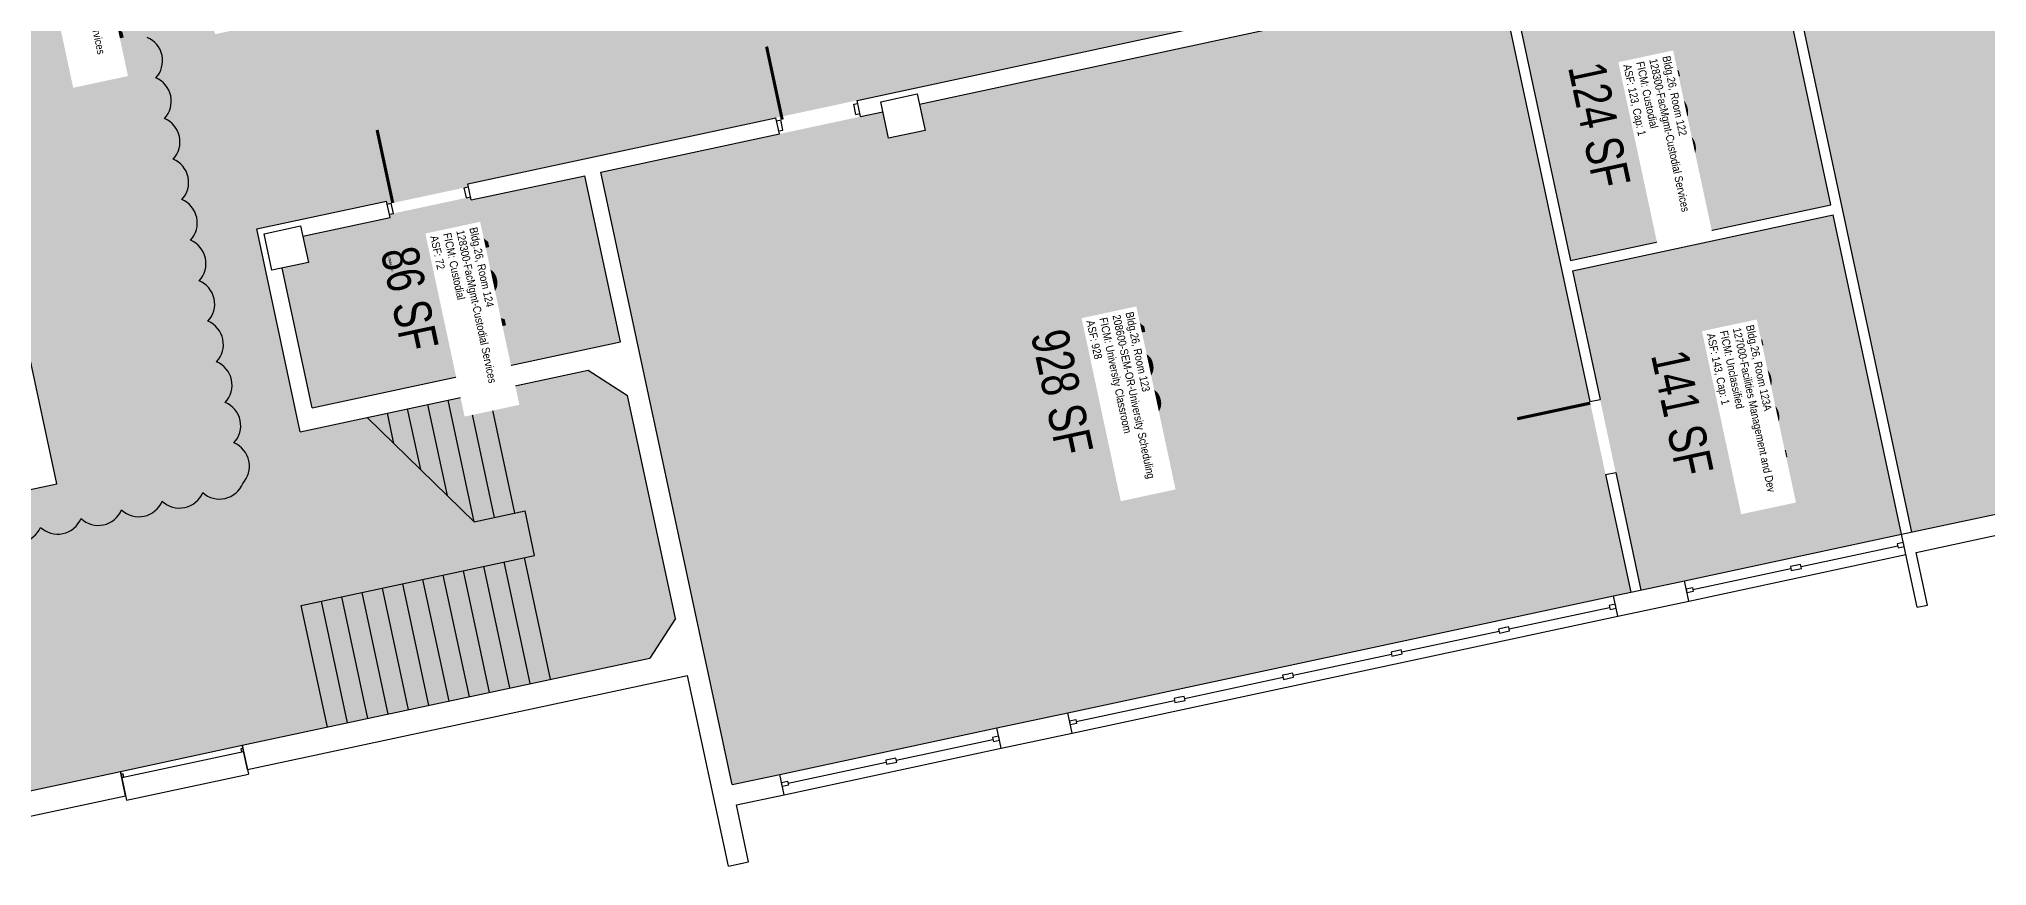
# Model space of a CAD drawing. Header units: inches. Extents: x 69208594 to 69211314, y 27667926 to 27670265.
# Drawn here: x 69209466 to 69210405, y 27667965 to 27668363 of the extents above; entities that cross this region are included whole.
import ezdxf
from ezdxf.enums import TextEntityAlignment as Align

# ---------------------------------------------------------------- set-up
doc = ezdxf.new("R2010")
doc.units = ezdxf.units.IN
doc.header["$LTSCALE"] = 10
doc.header["$MEASUREMENT"] = 0
for name, color, linetype in [('A-DOOR', 2, 'CONTINUOUS'), ('A-FLOR', 3, 'CONTINUOUS'), ('A-GLAZ', 1, 'CONTINUOUS'), ('A-IDEN-RNUM', 7, 'CONTINUOUS'), ('A-IDEN-SNUM', 4, 'CONTINUOUS'), ('A-IDEN-VNUM', 4, 'CONTINUOUS'), ('A-WALL', 5, 'CONTINUOUS'), ('AREA-TEXT', 3, 'CONTINUOUS'), ('Rooms-Category-Color', 7, 'CONTINUOUS'), ('Rooms-Division-Color', 7, 'CONTINUOUS'), ('Rooms-Information', 7, 'CONTINUOUS')]:
    doc.layers.add(name, color=color, linetype=linetype)
doc.layers.add('A-REV', color=1, linetype='CONTINUOUS', true_color=0xff0000)
doc.styles.add('CP_AREA', font='arial.ttf', dxfattribs={"height": 15})
doc.styles.add('CP_ROOMSNUMBER', font='arial.ttf', dxfattribs={"height": 1})
doc.styles.add('CP_ROOMVNUMBER', font='arial.ttf', dxfattribs={"width": 0.85, "height": 0.075})

msp = doc.modelspace()

# ---------------------------------------------------------------- hatches: boundary and pattern name
at = {"layer": 'Rooms-Category-Color', "true_color": 0xadadad}
for points in [[(69210333.76, 27668435.17), (69210340.46, 27668403.88), (69210310.64, 27668397.49), (69210303.94, 27668428.78), (69210255.54, 27668418.42), (69210255.85, 27668416.95), (69210253.89, 27668416.53), (69210218.69, 27668408.99), (69210216.74, 27668408.57), (69210216.42, 27668410.04), (69210130.37, 27668391.61), (69210130.69, 27668390.15), (69210128.73, 27668389.73), (69210070.06, 27668377.16), (69210068.11, 27668376.75), (69210067.79, 27668378.21), (69209860.49, 27668333.82), (69209821.38, 27668325.44), (69209672.75, 27668293.61), (69209673.06, 27668292.15), (69209671.11, 27668291.73), (69209635.91, 27668284.19), (69209633.95, 27668283.77), (69209633.64, 27668285.24), (69209571.06, 27668271.83), (69209589.9, 27668183.83), (69209592, 27668174.05), (69209730.85, 27668203.79), (69209749.84, 27668191.49), (69209772.88, 27668083.93), (69209760.58, 27668064.94), (69209564.04, 27668022.85), (69209505.37, 27668010.28), (69209416.39, 27667991.23), (69209413.94, 27667990.7), (69209413.52, 27667992.66), (69209407.08, 27668022.73), (69209406.67, 27668024.68), (69209391.59, 27668095.08), (69209391.17, 27668097.04), (69209384.63, 27668127.6), (69209384.21, 27668129.55), (69209386.65, 27668130.08), (69209474.66, 27668148.92), (69209472.56, 27668158.7), (69209458.64, 27668223.73), (69209450.26, 27668262.84), (69209438.53, 27668317.6), (69209436.13, 27668328.84), (69209434.66, 27668328.53), (69209434.24, 27668330.49), (69209426.7, 27668365.69), (69209426.28, 27668367.64), (69209427.75, 27668367.96), (69209424.19, 27668384.58), (69209417.7, 27668414.89), (69209415.81, 27668423.69), (69209407.65, 27668461.83), (69209407.44, 27668462.81), (69209397.6, 27668508.76), (69209396.13, 27668508.45), (69209395.71, 27668510.41), (69209388.17, 27668545.61), (69209387.75, 27668547.56), (69209389.22, 27668547.88), (69209374.14, 27668618.28), (69209372.68, 27668617.97), (69209372.26, 27668619.92), (69209364.72, 27668655.12), (69209364.3, 27668657.08), (69209365.77, 27668657.39), (69209362.21, 27668674.02), (69209345.45, 27668752.24), (69209300.64, 27668961.5), (69209292.27, 27669000.61), (69209284.94, 27669034.84), (69209283.47, 27669034.52), (69209283.05, 27669036.48), (69209275.51, 27669071.68), (69209275.09, 27669073.64), (69209276.56, 27669073.95), (69209260.23, 27669150.22), (69209259.6, 27669153.15), (69209258.13, 27669152.84), (69209257.71, 27669154.8), (69209250.8, 27669187.06), (69209250.38, 27669189.02), (69209250.17, 27669190), (69209249.76, 27669191.95), (69209251.22, 27669192.27), (69209235.1, 27669267.56), (69209226.72, 27669306.67), (69209223.37, 27669322.32), (69209213.32, 27669369.25), (69209209.97, 27669384.9), (69209201.59, 27669424.01), (69209180.86, 27669520.82), (69209172.49, 27669559.93), (69209160.76, 27669614.69), (69209159.29, 27669614.38), (69209158.87, 27669616.33), (69209153.22, 27669642.73), (69209152.8, 27669644.69), (69209151.34, 27669651.53), (69209150.92, 27669653.49), (69209152.38, 27669653.8), (69209149.03, 27669669.45), (69209141.21, 27669667.77), (69209125.56, 27669664.42), (69209120.75, 27669686.91), (69209136.39, 27669690.26), (69209144.22, 27669691.94), (69209142.33, 27669700.74), (69209140.87, 27669700.42), (69209140.45, 27669702.38), (69209132.91, 27669737.58), (69209132.49, 27669739.54), (69209133.96, 27669739.85), (69209124.32, 27669784.83), (69209122.65, 27669792.65), (69209111.76, 27669843.5), (69209110.08, 27669851.32), (69209099.4, 27669901.19), (69209096.96, 27669900.67), (69209096.54, 27669902.63), (69209089, 27669937.83), (69209088.58, 27669939.78), (69209091.03, 27669940.31), (69209075.32, 27670013.64), (69209077.28, 27670014.06), (69209096.83, 27670018.25), (69209098.79, 27670018.67), (69209169.19, 27670033.75), (69209171.15, 27670034.17), (69209190.71, 27670038.35), (69209192.66, 27670038.77), (69209207.74, 27669968.37), (69209227.42, 27669876.45), (69209229.1, 27669868.63), (69209230.35, 27669862.76), (69209238.73, 27669823.65), (69209239.99, 27669817.78), (69209241.66, 27669809.96), (69209422.07, 27669848.6), (69209440.47, 27669836.68), (69209445.19, 27669814.68), (69209451.05, 27669787.3), (69209455.76, 27669765.3), (69209443.85, 27669746.9), (69209263.44, 27669708.27), (69209279.56, 27669632.97), (69209287.94, 27669593.86), (69209292.97, 27669570.39), (69209301.34, 27669531.28), (69209311.39, 27669484.34), (69209312.86, 27669484.66), (69209313.28, 27669482.7), (69209320.82, 27669447.5), (69209321.24, 27669445.54), (69209319.77, 27669445.23), (69209363.33, 27669241.84), (69209380.08, 27669163.61), (69209442.06, 27668874.18), (69209445.41, 27668858.53), (69209446.88, 27668858.85), (69209447.3, 27668856.89), (69209454.84, 27668821.69), (69209455.26, 27668819.73), (69209453.79, 27668819.42), (69209458.81, 27668795.95), (69209474.94, 27668720.66), (69209483.32, 27668681.55), (69209524.15, 27668490.87), (69209549.28, 27668373.53), (69209550.95, 27668365.71), (69209558.78, 27668367.38), (69209560.73, 27668367.8), (69209560.42, 27668369.27), (69209662.11, 27668391.05), (69209697.31, 27668398.58), (69209699.27, 27668399), (69209699.58, 27668397.54), (69209707.41, 27668399.21), (69209715.23, 27668400.89), (69209738.7, 27668405.91), (69209809.1, 27668420.99), (69209808.79, 27668422.46), (69209810.74, 27668422.87), (69209845.94, 27668430.41), (69209847.9, 27668430.83), (69209848.21, 27668429.37), (69209851.15, 27668429.99), (69209856.04, 27668431.04), (69209895.15, 27668439.42), (69209894.83, 27668440.88), (69209896.79, 27668441.3), (69209931.99, 27668448.84), (69209933.95, 27668449.26), (69209934.26, 27668447.79), (69209957.73, 27668452.82), (69209996.84, 27668461.19), (69209999.78, 27668461.82), (69210004.67, 27668462.87), (69210043.78, 27668471.25), (69210043.46, 27668472.71), (69210045.42, 27668473.13), (69210080.62, 27668480.67), (69210082.58, 27668481.09), (69210082.89, 27668479.62), (69210168.94, 27668498.05), (69210160.56, 27668537.16), (69210164.48, 27668538), (69210164.16, 27668539.47), (69210166.12, 27668539.89), (69210224.79, 27668552.45), (69210226.74, 27668552.87), (69210227.06, 27668551.4), (69210230.97, 27668552.24), (69210239.34, 27668513.13), (69210262.81, 27668518.15), (69210278.46, 27668521.5), (69210278.14, 27668522.97), (69210280.1, 27668523.39), (69210315.3, 27668530.93), (69210317.26, 27668531.35), (69210317.57, 27668529.88), (69210327.35, 27668531.97), (69210332.24, 27668533.02), (69210364.51, 27668539.93), (69210403.62, 27668548.31), (69210449.58, 27668558.15), (69210454.47, 27668559.2), (69210458.38, 27668560.03), (69210497.49, 27668568.41), (69210574.25, 27668584.85), (69210579.14, 27668585.89), (69210669.59, 27668605.26), (69210661.21, 27668644.38), (69210665.12, 27668645.22), (69210664.81, 27668646.68), (69210666.77, 27668647.1), (69210725.44, 27668659.67), (69210727.39, 27668660.08), (69210727.71, 27668658.62), (69210731.62, 27668659.45), (69210738.32, 27668628.16), (69210738.63, 27668626.7), (69210739.68, 27668621.81), (69210739.99, 27668620.34), (69210755.64, 27668623.69), (69210755.32, 27668625.16), (69210757.28, 27668625.58), (69210776.84, 27668629.77), (69210778.79, 27668630.18), (69210792.48, 27668633.12), (69210794.44, 27668633.54), (69210794.75, 27668632.07), (69210841.69, 27668642.12), (69210865.15, 27668647.15), (69210864.84, 27668648.61), (69210866.8, 27668649.03), (69210878.53, 27668651.54), (69210880.49, 27668651.96), (69210902, 27668656.57), (69210903.95, 27668656.99), (69210904.27, 27668655.52), (69210935.56, 27668662.22), (69211001.07, 27668676.25), (69211000.76, 27668677.72), (69211002.71, 27668678.14), (69211037.92, 27668685.68), (69211039.87, 27668686.1), (69211040.19, 27668684.63), (69211048.01, 27668686.3), (69211048.22, 27668685.33), (69211185.11, 27668714.64), (69211184.91, 27668715.62), (69211196.64, 27668718.13), (69211199.15, 27668706.4), (69211209.2, 27668659.46), (69211218.42, 27668616.44), (69211206.68, 27668613.93), (69211196.9, 27668611.83), (69211199.21, 27668601.08), (69211207.58, 27668561.96), (69211211.98, 27668541.43), (69211208.07, 27668540.59), (69211208.59, 27668538.15), (69211206.64, 27668537.73), (69211177.3, 27668531.45), (69211175.35, 27668531.03), (69211171.44, 27668530.19), (69211140.15, 27668523.49), (69211138.19, 27668523.07), (69211136.23, 27668522.65), (69211101.03, 27668515.11), (69211099.08, 27668514.69), (69211098.55, 27668517.14), (69211094.64, 27668516.3), (69211077.68, 27668595.5), (69211067.9, 27668593.41), (69211068.11, 27668592.43), (69210756.18, 27668525.63), (69210756.5, 27668524.17), (69210754.54, 27668523.75), (69210695.87, 27668511.18), (69210693.92, 27668510.76), (69210693.6, 27668512.23)], [(69210785.03, 27668510.33), (69210767.43, 27668506.56), (69210764.7, 27668519.28), (69210757.86, 27668517.81), (69210757.55, 27668519.28), (69210755.59, 27668518.86), (69210731.25, 27668513.13), (69210697.02, 27668505.8), (69210695.07, 27668505.39), (69210695.28, 27668504.41), (69210485.05, 27668459.39), (69210487.77, 27668446.67), (69210470.17, 27668442.91), (69210467.44, 27668455.62), (69210340.33, 27668428.39), (69210346.4, 27668400.04), (69210311.69, 27668392.6), (69210368.85, 27668125.66), (69210522.37, 27668158.53), (69210534.6, 27668161.15), (69210539.48, 27668162.2), (69210557.09, 27668165.97), (69210659.27, 27668187.85), (69210664.16, 27668188.9), (69210819.14, 27668222.09), (69210868.04, 27668232.56), (69210869.99, 27668232.98), (69210953.11, 27668250.77), (69210958, 27668251.82), (69211020.58, 27668265.22), (69211133.03, 27668289.31), (69211123.08, 27668335.75), (69211122.03, 27668340.64), (69211084.86, 27668514.21), (69211069.79, 27668584.61), (69210782.31, 27668523.04)], [(69210190.51, 27668383.02), (69210177.8, 27668380.29), (69210204.29, 27668256.6), (69210329.94, 27668283.51), (69210300.72, 27668419.91), (69210257.21, 27668410.59), (69210256.9, 27668412.06), (69210254.94, 27668411.64), (69210219.74, 27668404.1), (69210217.78, 27668403.69), (69210218.1, 27668402.22), (69210187.79, 27668395.73)], [(69209636.95, 27668279.3), (69209672.16, 27668286.84), (69209674.11, 27668287.26), (69209674.42, 27668285.79), (69209729.18, 27668297.52), (69209746.35, 27668217.33), (69209597.72, 27668185.51), (69209583.28, 27668252.98), (69209595.99, 27668255.7), (69209593.27, 27668268.41), (69209635.31, 27668277.41), (69209635, 27668278.88)], [(69210238.31, 27668097.7), (69210254.45, 27668101.16), (69210259.34, 27668102.2), (69210363.96, 27668124.61), (69210330.98, 27668278.62), (69210205.33, 27668251.71), (69210218.63, 27668189.62), (69210226.17, 27668154.41)]]:
    msp.add_hatch(color=253, dxfattribs=at).paths.add_polyline_path(points)
at = {"layer": 'Rooms-Category-Color', "true_color": 0xffff64}
msp.add_hatch(color=51, dxfattribs=at).paths.add_polyline_path([(69209862.17, 27668326), (69209872.92, 27668328.3), (69209875.65, 27668315.59), (69209893.25, 27668319.36), (69209890.53, 27668332.07), (69210069.47, 27668370.39), (69210069.15, 27668371.86), (69210071.11, 27668372.27), (69210129.78, 27668384.84), (69210131.73, 27668385.26), (69210132.05, 27668383.79), (69210170.18, 27668391.96), (69210172.91, 27668379.25), (69210213.74, 27668188.57), (69210221.28, 27668153.37), (69210233.42, 27668096.65), (69210225.11, 27668094.87), (69210173.78, 27668083.88), (69210168.89, 27668082.83), (69209962.08, 27668038.54), (69209957.19, 27668037.5), (69209927.85, 27668031.21), (69209823.22, 27668008.81), (69209800.25, 27668003.89), (69209796.69, 27668020.51), (69209754.18, 27668219.01), (69209737.01, 27668299.19), (69209823.05, 27668317.62), (69209862.17, 27668326), (69209872.92, 27668328.3)])
at = {"layer": 'Rooms-Division-Color', "true_color": 0xadadad}
for points in [[(69210333.76, 27668435.17), (69210340.46, 27668403.88), (69210310.64, 27668397.49), (69210303.94, 27668428.78), (69210255.54, 27668418.42), (69210255.85, 27668416.95), (69210253.89, 27668416.53), (69210218.69, 27668408.99), (69210216.74, 27668408.57), (69210216.42, 27668410.04), (69210130.37, 27668391.61), (69210130.69, 27668390.15), (69210128.73, 27668389.73), (69210070.06, 27668377.16), (69210068.11, 27668376.75), (69210067.79, 27668378.21), (69209860.49, 27668333.82), (69209821.38, 27668325.44), (69209672.75, 27668293.61), (69209673.06, 27668292.15), (69209671.11, 27668291.73), (69209635.91, 27668284.19), (69209633.95, 27668283.77), (69209633.64, 27668285.24), (69209571.06, 27668271.83), (69209589.9, 27668183.83), (69209592, 27668174.05), (69209730.85, 27668203.79), (69209749.84, 27668191.49), (69209772.88, 27668083.93), (69209760.58, 27668064.94), (69209564.04, 27668022.85), (69209505.37, 27668010.28), (69209416.39, 27667991.23), (69209413.94, 27667990.7), (69209413.52, 27667992.66), (69209407.08, 27668022.73), (69209406.67, 27668024.68), (69209391.59, 27668095.08), (69209391.17, 27668097.04), (69209384.63, 27668127.6), (69209384.21, 27668129.55), (69209386.65, 27668130.08), (69209474.66, 27668148.92), (69209472.56, 27668158.7), (69209458.64, 27668223.73), (69209450.26, 27668262.84), (69209438.53, 27668317.6), (69209436.13, 27668328.84), (69209434.66, 27668328.53), (69209434.24, 27668330.49), (69209426.7, 27668365.69), (69209426.28, 27668367.64), (69209427.75, 27668367.96), (69209424.19, 27668384.58), (69209417.7, 27668414.89), (69209415.81, 27668423.69), (69209407.65, 27668461.83), (69209407.44, 27668462.81), (69209397.6, 27668508.76), (69209396.13, 27668508.45), (69209395.71, 27668510.41), (69209388.17, 27668545.61), (69209387.75, 27668547.56), (69209389.22, 27668547.88), (69209374.14, 27668618.28), (69209372.68, 27668617.97), (69209372.26, 27668619.92), (69209364.72, 27668655.12), (69209364.3, 27668657.08), (69209365.77, 27668657.39), (69209362.21, 27668674.02), (69209345.45, 27668752.24), (69209300.64, 27668961.5), (69209292.27, 27669000.61), (69209284.94, 27669034.84), (69209283.47, 27669034.52), (69209283.05, 27669036.48), (69209275.51, 27669071.68), (69209275.09, 27669073.64), (69209276.56, 27669073.95), (69209260.23, 27669150.22), (69209259.6, 27669153.15), (69209258.13, 27669152.84), (69209257.71, 27669154.8), (69209250.8, 27669187.06), (69209250.38, 27669189.02), (69209250.17, 27669190), (69209249.76, 27669191.95), (69209251.22, 27669192.27), (69209235.1, 27669267.56), (69209226.72, 27669306.67), (69209223.37, 27669322.32), (69209213.32, 27669369.25), (69209209.97, 27669384.9), (69209201.59, 27669424.01), (69209180.86, 27669520.82), (69209172.49, 27669559.93), (69209160.76, 27669614.69), (69209159.29, 27669614.38), (69209158.87, 27669616.33), (69209153.22, 27669642.73), (69209152.8, 27669644.69), (69209151.34, 27669651.53), (69209150.92, 27669653.49), (69209152.38, 27669653.8), (69209149.03, 27669669.45), (69209141.21, 27669667.77), (69209125.56, 27669664.42), (69209120.75, 27669686.91), (69209136.39, 27669690.26), (69209144.22, 27669691.94), (69209142.33, 27669700.74), (69209140.87, 27669700.42), (69209140.45, 27669702.38), (69209132.91, 27669737.58), (69209132.49, 27669739.54), (69209133.96, 27669739.85), (69209124.32, 27669784.83), (69209122.65, 27669792.65), (69209111.76, 27669843.5), (69209110.08, 27669851.32), (69209099.4, 27669901.19), (69209096.96, 27669900.67), (69209096.54, 27669902.63), (69209089, 27669937.83), (69209088.58, 27669939.78), (69209091.03, 27669940.31), (69209075.32, 27670013.64), (69209077.28, 27670014.06), (69209096.83, 27670018.25), (69209098.79, 27670018.67), (69209169.19, 27670033.75), (69209171.15, 27670034.17), (69209190.71, 27670038.35), (69209192.66, 27670038.77), (69209207.74, 27669968.37), (69209227.42, 27669876.45), (69209229.1, 27669868.63), (69209230.35, 27669862.76), (69209238.73, 27669823.65), (69209239.99, 27669817.78), (69209241.66, 27669809.96), (69209422.07, 27669848.6), (69209440.47, 27669836.68), (69209445.19, 27669814.68), (69209451.05, 27669787.3), (69209455.76, 27669765.3), (69209443.85, 27669746.9), (69209263.44, 27669708.27), (69209279.56, 27669632.97), (69209287.94, 27669593.86), (69209292.97, 27669570.39), (69209301.34, 27669531.28), (69209311.39, 27669484.34), (69209312.86, 27669484.66), (69209313.28, 27669482.7), (69209320.82, 27669447.5), (69209321.24, 27669445.54), (69209319.77, 27669445.23), (69209363.33, 27669241.84), (69209380.08, 27669163.61), (69209442.06, 27668874.18), (69209445.41, 27668858.53), (69209446.88, 27668858.85), (69209447.3, 27668856.89), (69209454.84, 27668821.69), (69209455.26, 27668819.73), (69209453.79, 27668819.42), (69209458.81, 27668795.95), (69209474.94, 27668720.66), (69209483.32, 27668681.55), (69209524.15, 27668490.87), (69209549.28, 27668373.53), (69209550.95, 27668365.71), (69209558.78, 27668367.38), (69209560.73, 27668367.8), (69209560.42, 27668369.27), (69209662.11, 27668391.05), (69209697.31, 27668398.58), (69209699.27, 27668399), (69209699.58, 27668397.54), (69209707.41, 27668399.21), (69209715.23, 27668400.89), (69209738.7, 27668405.91), (69209809.1, 27668420.99), (69209808.79, 27668422.46), (69209810.74, 27668422.87), (69209845.94, 27668430.41), (69209847.9, 27668430.83), (69209848.21, 27668429.37), (69209851.15, 27668429.99), (69209856.04, 27668431.04), (69209895.15, 27668439.42), (69209894.83, 27668440.88), (69209896.79, 27668441.3), (69209931.99, 27668448.84), (69209933.95, 27668449.26), (69209934.26, 27668447.79), (69209957.73, 27668452.82), (69209996.84, 27668461.19), (69209999.78, 27668461.82), (69210004.67, 27668462.87), (69210043.78, 27668471.25), (69210043.46, 27668472.71), (69210045.42, 27668473.13), (69210080.62, 27668480.67), (69210082.58, 27668481.09), (69210082.89, 27668479.62), (69210168.94, 27668498.05), (69210160.56, 27668537.16), (69210164.48, 27668538), (69210164.16, 27668539.47), (69210166.12, 27668539.89), (69210224.79, 27668552.45), (69210226.74, 27668552.87), (69210227.06, 27668551.4), (69210230.97, 27668552.24), (69210239.34, 27668513.13), (69210262.81, 27668518.15), (69210278.46, 27668521.5), (69210278.14, 27668522.97), (69210280.1, 27668523.39), (69210315.3, 27668530.93), (69210317.26, 27668531.35), (69210317.57, 27668529.88), (69210327.35, 27668531.97), (69210332.24, 27668533.02), (69210364.51, 27668539.93), (69210403.62, 27668548.31), (69210449.58, 27668558.15), (69210454.47, 27668559.2), (69210458.38, 27668560.03), (69210497.49, 27668568.41), (69210574.25, 27668584.85), (69210579.14, 27668585.89), (69210669.59, 27668605.26), (69210661.21, 27668644.38), (69210665.12, 27668645.22), (69210664.81, 27668646.68), (69210666.77, 27668647.1), (69210725.44, 27668659.67), (69210727.39, 27668660.08), (69210727.71, 27668658.62), (69210731.62, 27668659.45), (69210738.32, 27668628.16), (69210738.63, 27668626.7), (69210739.68, 27668621.81), (69210739.99, 27668620.34), (69210755.64, 27668623.69), (69210755.32, 27668625.16), (69210757.28, 27668625.58), (69210776.84, 27668629.77), (69210778.79, 27668630.18), (69210792.48, 27668633.12), (69210794.44, 27668633.54), (69210794.75, 27668632.07), (69210841.69, 27668642.12), (69210865.15, 27668647.15), (69210864.84, 27668648.61), (69210866.8, 27668649.03), (69210878.53, 27668651.54), (69210880.49, 27668651.96), (69210902, 27668656.57), (69210903.95, 27668656.99), (69210904.27, 27668655.52), (69210935.56, 27668662.22), (69211001.07, 27668676.25), (69211000.76, 27668677.72), (69211002.71, 27668678.14), (69211037.92, 27668685.68), (69211039.87, 27668686.1), (69211040.19, 27668684.63), (69211048.01, 27668686.3), (69211048.22, 27668685.33), (69211185.11, 27668714.64), (69211184.91, 27668715.62), (69211196.64, 27668718.13), (69211199.15, 27668706.4), (69211209.2, 27668659.46), (69211218.42, 27668616.44), (69211206.68, 27668613.93), (69211196.9, 27668611.83), (69211199.21, 27668601.08), (69211207.58, 27668561.96), (69211211.98, 27668541.43), (69211208.07, 27668540.59), (69211208.59, 27668538.15), (69211206.64, 27668537.73), (69211177.3, 27668531.45), (69211175.35, 27668531.03), (69211171.44, 27668530.19), (69211140.15, 27668523.49), (69211138.19, 27668523.07), (69211136.23, 27668522.65), (69211101.03, 27668515.11), (69211099.08, 27668514.69), (69211098.55, 27668517.14), (69211094.64, 27668516.3), (69211077.68, 27668595.5), (69211067.9, 27668593.41), (69211068.11, 27668592.43), (69210756.18, 27668525.63), (69210756.5, 27668524.17), (69210754.54, 27668523.75), (69210695.87, 27668511.18), (69210693.92, 27668510.76), (69210693.6, 27668512.23)], [(69210785.03, 27668510.33), (69210767.43, 27668506.56), (69210764.7, 27668519.28), (69210757.86, 27668517.81), (69210757.55, 27668519.28), (69210755.59, 27668518.86), (69210731.25, 27668513.13), (69210697.02, 27668505.8), (69210695.07, 27668505.39), (69210695.28, 27668504.41), (69210485.05, 27668459.39), (69210487.77, 27668446.67), (69210470.17, 27668442.91), (69210467.44, 27668455.62), (69210340.33, 27668428.39), (69210346.4, 27668400.04), (69210311.69, 27668392.6), (69210368.85, 27668125.66), (69210522.37, 27668158.53), (69210534.6, 27668161.15), (69210539.48, 27668162.2), (69210557.09, 27668165.97), (69210659.27, 27668187.85), (69210664.16, 27668188.9), (69210819.14, 27668222.09), (69210868.04, 27668232.56), (69210869.99, 27668232.98), (69210953.11, 27668250.77), (69210958, 27668251.82), (69211020.58, 27668265.22), (69211133.03, 27668289.31), (69211123.08, 27668335.75), (69211122.03, 27668340.64), (69211084.86, 27668514.21), (69211069.79, 27668584.61), (69210782.31, 27668523.04)], [(69210190.51, 27668383.02), (69210177.8, 27668380.29), (69210204.29, 27668256.6), (69210329.94, 27668283.51), (69210300.72, 27668419.91), (69210257.21, 27668410.59), (69210256.9, 27668412.06), (69210254.94, 27668411.64), (69210219.74, 27668404.1), (69210217.78, 27668403.69), (69210218.1, 27668402.22), (69210187.79, 27668395.73)], [(69209636.95, 27668279.3), (69209672.16, 27668286.84), (69209674.11, 27668287.26), (69209674.42, 27668285.79), (69209729.18, 27668297.52), (69209746.35, 27668217.33), (69209597.72, 27668185.51), (69209583.28, 27668252.98), (69209595.99, 27668255.7), (69209593.27, 27668268.41), (69209635.31, 27668277.41), (69209635, 27668278.88)], [(69210238.31, 27668097.7), (69210254.45, 27668101.16), (69210259.34, 27668102.2), (69210363.96, 27668124.61), (69210330.98, 27668278.62), (69210205.33, 27668251.71), (69210218.63, 27668189.62), (69210226.17, 27668154.41)]]:
    msp.add_hatch(color=253, dxfattribs=at).paths.add_polyline_path(points)
at = {"layer": 'Rooms-Division-Color', "true_color": 0x003fff}
msp.add_hatch(color=160, dxfattribs=at).paths.add_polyline_path([(69209862.17, 27668326), (69209872.92, 27668328.3), (69209875.65, 27668315.59), (69209893.25, 27668319.36), (69209890.53, 27668332.07), (69210069.47, 27668370.39), (69210069.15, 27668371.86), (69210071.11, 27668372.27), (69210129.78, 27668384.84), (69210131.73, 27668385.26), (69210132.05, 27668383.79), (69210170.18, 27668391.96), (69210172.91, 27668379.25), (69210213.74, 27668188.57), (69210221.28, 27668153.37), (69210233.42, 27668096.65), (69210225.11, 27668094.87), (69210173.78, 27668083.88), (69210168.89, 27668082.83), (69209962.08, 27668038.54), (69209957.19, 27668037.5), (69209927.85, 27668031.21), (69209823.22, 27668008.81), (69209800.25, 27668003.89), (69209796.69, 27668020.51), (69209754.18, 27668219.01), (69209737.01, 27668299.19), (69209823.05, 27668317.62), (69209862.17, 27668326), (69209872.92, 27668328.3)])

# ---------------------------------------------------------------- linework, layer by layer
at = {"layer": 'A-DOOR'}
for points in [[(69209824.38, 27668324.55, 1.5, 1.5, 0), (69209816.84, 27668359.75, 0, 0, 0), (69209817.58, 27668359.91, 0, 0, -0.414214), (69209859.17, 27668330.47, 0, 0, -0.414214)], [(69209636.64, 27668284.35, 1.5, 1.5, 0), (69209629.1, 27668319.55, 0, 0, 0), (69209629.83, 27668319.7, 0, 0, -0.414214), (69209671.42, 27668290.26, 0, 0, -0.414214)], [(69210213.9, 27668187.84, 1.5, 1.5, 0), (69210178.7, 27668180.3, 0, 0, 0), (69210178.85, 27668179.56, 0, 0, 0.414214), (69210222.75, 27668153.68, 0, 0, 0.414214)]]:
    msp.add_lwpolyline(points, format="xyseb", dxfattribs=at)
at = {"layer": 'A-FLOR'}
for p, q in [((69209650.1, 27668155.82), (69209643.82, 27668185.15)), ((69209663.02, 27668143.24), (69209653.6, 27668187.24)), ((69209675.94, 27668130.67), (69209663.38, 27668189.34)), ((69209685.72, 27668132.76), (69209673.16, 27668191.43)), ((69209695.5, 27668134.86), (69209682.93, 27668193.53)), ((69209675.94, 27668130.67), (69209624.26, 27668180.96)), ((69209637.18, 27668168.39), (69209634.04, 27668183.06)), ((69209675.94, 27668130.67), (69209700.39, 27668135.9)), ((69209704.99, 27668114.39), (69209700.39, 27668135.9)), ((69209592.54, 27668090.31), (69209704.99, 27668114.39)), ((69209702.89, 27668052.58), (69209690.33, 27668111.25)), ((69209712.67, 27668054.67), (69209700.11, 27668113.34)), ((69209654, 27668042.11), (69209641.44, 27668100.78)), ((69209663.78, 27668044.2), (69209651.21, 27668102.87)), ((69209673.56, 27668046.3), (69209660.99, 27668104.97)), ((69209683.33, 27668048.39), (69209670.77, 27668107.06)), ((69209693.11, 27668050.49), (69209680.55, 27668109.16)), ((69209614.89, 27668033.73), (69209602.32, 27668092.4)), ((69209624.66, 27668035.83), (69209612.1, 27668094.5)), ((69209634.44, 27668037.92), (69209621.88, 27668096.59)), ((69209644.22, 27668040.02), (69209631.66, 27668098.69)), ((69209605.11, 27668031.64), (69209592.54, 27668090.31))]:
    msp.add_line(p, q, dxfattribs=at)
at = {"layer": 'A-GLAZ'}
for p, q in [((69210259.34, 27668102.2), (69210363.96, 27668124.61)), ((69210261.43, 27668092.42), (69210366.06, 27668114.83)), ((69210315.49, 27668109.11), (69210362.08, 27668119.09)), ((69210263.32, 27668097.94), (69210310.56, 27668108.06)), ((69209962.08, 27668038.54), (69210225.11, 27668094.87)), ((69209964.17, 27668028.77), (69210227.21, 27668085.1)), ((69210174.82, 27668078.99), (69210223.23, 27668089.36)), ((69210123, 27668067.89), (69210169.93, 27668077.94)), ((69210070.68, 27668056.69), (69210118.11, 27668066.85)), ((69210018.37, 27668045.49), (69210065.8, 27668055.64)), ((69209966.06, 27668034.28), (69210013.48, 27668044.44)), ((69209823.22, 27668008.81), (69209927.85, 27668031.21)), ((69209879.38, 27668015.72), (69209925.97, 27668025.7)), ((69209505.37, 27668010.28), (69209564.04, 27668022.85)), ((69209506, 27668007.35), (69209564.67, 27668019.91)), ((69209564.04, 27668022.85), (69209567.02, 27668008.91)), ((69209825.32, 27667999.03), (69209929.95, 27668021.44)), ((69209505.37, 27668010.28), (69209508.35, 27667996.35)), ((69209508.35, 27667996.35), (69209567.02, 27668008.91)), ((69209827.21, 27668004.55), (69209874.45, 27668014.67))]:
    msp.add_line(p, q, dxfattribs=at)
at = {"layer": 'A-REV'}
msp.add_lwpolyline([(69209447.25, 27668123.76, 0.520567), (69209466.8, 27668127.95, 0.520567), (69209486.36, 27668132.14, 0.520567), (69209505.92, 27668136.33, 0.520567), (69209525.47, 27668140.51, 0.520567), (69209545.03, 27668144.7, 0.520567), (69209564.29, 27668149.08, 0.520567), (69209560.1, 27668168.64, 0.520567), (69209555.92, 27668188.19, 0.520567), (69209551.73, 27668207.75, 0.520567), (69209547.54, 27668227.31, 0.520567), (69209543.35, 27668246.86, 0.520567), (69209539.16, 27668266.42, 0.520567), (69209534.98, 27668285.97, 0.520567), (69209530.79, 27668305.53, 0.520567), (69209526.6, 27668325.09, 0.520567), (69209522.41, 27668344.64, 0.520567), (69209518.22, 27668364.2, 0.520567)], format="xyb", dxfattribs=at)
at = {"layer": 'A-WALL'}
for p, q in [((69210329.94, 27668283.51), (69210300.72, 27668419.91)), ((69210368.85, 27668125.66), (69210311.69, 27668392.6)), ((69209860.49, 27668333.82), (69210067.79, 27668378.21)), ((69210172.91, 27668379.25), (69210213.74, 27668188.57)), ((69210177.8, 27668380.29), (69210204.29, 27668256.6)), ((69209890.53, 27668332.07), (69210069.47, 27668370.39)), ((69209871.88, 27668333.19), (69209889.48, 27668336.96)), ((69209889.48, 27668336.96), (69209893.25, 27668319.36)), ((69209474.66, 27668148.92), (69209436.13, 27668328.84)), ((69209858.85, 27668331.93), (69209860.81, 27668332.35)), ((69209859.9, 27668327.04), (69209858.85, 27668331.93)), ((69209859.9, 27668327.04), (69209861.85, 27668327.46)), ((69209862.17, 27668326), (69209860.49, 27668333.82)), ((69209862.17, 27668326), (69209860.49, 27668333.82)), ((69209862.17, 27668326), (69209872.92, 27668328.3)), ((69209875.65, 27668315.59), (69209871.88, 27668333.19)), ((69209672.75, 27668293.61), (69209821.38, 27668325.44)), ((69209737.01, 27668299.19), (69209823.05, 27668317.62)), ((69209823.05, 27668317.62), (69209821.38, 27668325.44)), ((69209823.05, 27668317.62), (69209821.38, 27668325.44)), ((69209821.69, 27668323.98), (69209823.65, 27668324.39)), ((69209822.74, 27668319.09), (69209824.7, 27668319.51)), ((69209824.7, 27668319.51), (69209823.65, 27668324.39)), ((69209893.25, 27668319.36), (69209875.65, 27668315.59)), ((69209800.25, 27668003.89), (69209737.01, 27668299.19)), ((69209671.11, 27668291.73), (69209673.06, 27668292.15)), ((69209672.16, 27668286.84), (69209671.11, 27668291.73)), ((69209674.42, 27668285.79), (69209672.75, 27668293.61)), ((69209674.42, 27668285.79), (69209729.18, 27668297.52)), ((69209746.35, 27668217.33), (69209729.18, 27668297.52)), ((69209571.06, 27668271.83), (69209633.64, 27668285.24)), ((69209635.31, 27668277.41), (69209633.64, 27668285.24)), ((69209633.95, 27668283.77), (69209635.91, 27668284.19)), ((69209635, 27668278.88), (69209636.95, 27668279.3)), ((69209636.95, 27668279.3), (69209635.91, 27668284.19)), ((69209672.16, 27668286.84), (69209674.11, 27668287.26)), ((69210204.29, 27668256.6), (69210329.94, 27668283.51)), ((69209592, 27668174.05), (69209571.06, 27668271.83)), ((69209574.62, 27668269.53), (69209592.22, 27668273.3)), ((69209578.39, 27668251.93), (69209574.62, 27668269.53)), ((69209592.22, 27668273.3), (69209595.99, 27668255.7)), ((69209593.27, 27668268.41), (69209635.31, 27668277.41)), ((69210205.33, 27668251.71), (69210330.98, 27668278.62)), ((69210363.96, 27668124.61), (69210330.98, 27668278.62)), ((69209595.99, 27668255.7), (69209578.39, 27668251.93)), ((69209597.72, 27668185.51), (69209583.28, 27668252.98)), ((69210205.33, 27668251.71), (69210218.63, 27668189.62)), ((69209597.72, 27668185.51), (69209746.35, 27668217.33)), ((69209592, 27668174.05), (69209730.85, 27668203.79)), ((69209730.85, 27668203.79), (69209749.84, 27668191.49)), ((69209772.88, 27668083.93), (69209749.84, 27668191.49)), ((69210213.74, 27668188.57), (69210218.63, 27668189.62)), ((69210363.96, 27668124.61), (69210557.09, 27668165.97)), ((69209007.25, 27668048.83), (69209474.66, 27668148.92)), ((69210221.28, 27668153.37), (69210226.17, 27668154.41)), ((69210221.28, 27668153.37), (69210233.42, 27668096.65)), ((69210226.17, 27668154.41), (69210238.31, 27668097.7)), ((69210370.95, 27668115.88), (69210559.18, 27668156.19)), ((69210364.8, 27668120.7), (69210361.87, 27668120.07)), ((69210361.87, 27668120.07), (69210362.29, 27668118.11)), ((69210371.5, 27668089.41), (69210363.96, 27668124.61)), ((69210365.01, 27668119.72), (69210364.8, 27668120.7)), ((69210365.22, 27668118.74), (69210365.01, 27668119.72)), ((69210315.28, 27668110.09), (69210310.4, 27668109.05)), ((69210315.7, 27668108.13), (69210315.28, 27668110.09)), ((69210362.29, 27668118.11), (69210365.22, 27668118.74)), ((69210376.39, 27668090.45), (69210370.95, 27668115.88)), ((69210225.11, 27668094.87), (69210259.34, 27668102.2)), ((69210261.43, 27668092.42), (69210259.34, 27668102.2)), ((69210310.4, 27668109.05), (69210310.82, 27668107.09)), ((69210310.82, 27668107.09), (69210315.7, 27668108.13)), ((69210227.21, 27668085.1), (69210225.11, 27668094.87)), ((69210227.21, 27668085.1), (69210261.43, 27668092.42)), ((69210260.17, 27668098.29), (69210263.11, 27668098.92)), ((69210260.38, 27668097.31), (69210260.17, 27668098.29)), ((69210260.59, 27668096.34), (69210260.38, 27668097.31)), ((69210263.53, 27668096.96), (69210260.59, 27668096.34)), ((69210263.11, 27668098.92), (69210263.53, 27668096.96)), ((69209772.88, 27668083.93), (69209760.58, 27668064.94)), ((69210225.95, 27668090.96), (69210223.02, 27668090.33)), ((69210223.02, 27668090.33), (69210223.44, 27668088.38)), ((69210223.44, 27668088.38), (69210226.37, 27668089.01)), ((69210226.16, 27668089.98), (69210225.95, 27668090.96)), ((69210371.5, 27668089.41), (69210376.39, 27668090.45)), ((69210173.03, 27668079.63), (69210169.73, 27668078.92)), ((69210169.73, 27668078.92), (69210170.14, 27668076.97)), ((69210170.14, 27668076.97), (69210175.03, 27668078.01)), ((69210174.61, 27668079.97), (69210173.15, 27668079.65)), ((69210175.03, 27668078.01), (69210174.61, 27668079.97)), ((69209564.04, 27668022.85), (69209760.58, 27668064.94)), ((69210120.71, 27668068.43), (69210117.9, 27668067.82)), ((69210117.9, 27668067.82), (69210118.32, 27668065.87)), ((69210118.32, 27668065.87), (69210123.21, 27668066.91)), ((69210122.79, 27668068.87), (69210120.83, 27668068.45)), ((69210123.21, 27668066.91), (69210122.79, 27668068.87)), ((69209566.55, 27668011.11), (69209778.74, 27668056.55)), ((69209798.42, 27667964.64), (69209778.74, 27668056.55)), ((69210068.4, 27668057.22), (69210065.59, 27668056.62)), ((69210065.59, 27668056.62), (69210066.01, 27668054.66)), ((69210066.01, 27668054.66), (69210070.89, 27668055.71)), ((69210070.48, 27668057.67), (69210068.52, 27668057.25)), ((69210070.89, 27668055.71), (69210070.48, 27668057.67)), ((69210016.08, 27668046.02), (69210013.27, 27668045.42)), ((69210013.27, 27668045.42), (69210013.69, 27668043.46)), ((69210013.69, 27668043.46), (69210018.58, 27668044.51)), ((69210018.16, 27668046.46), (69210016.21, 27668046.05)), ((69210018.58, 27668044.51), (69210018.16, 27668046.46)), ((69209927.85, 27668031.21), (69209962.08, 27668038.54)), ((69209964.17, 27668028.77), (69209962.08, 27668038.54)), ((69209962.91, 27668034.63), (69209965.85, 27668035.26)), ((69209963.12, 27668033.65), (69209962.91, 27668034.63)), ((69209965.85, 27668035.26), (69209966.27, 27668033.31)), ((69209928.69, 27668027.3), (69209925.76, 27668026.68)), ((69209925.76, 27668026.68), (69209926.18, 27668024.72)), ((69209926.18, 27668024.72), (69209929.11, 27668025.35)), ((69209929.95, 27668021.44), (69209927.85, 27668031.21)), ((69209928.9, 27668026.33), (69209928.69, 27668027.3)), ((69209929.11, 27668025.35), (69209928.9, 27668026.33)), ((69209929.95, 27668021.44), (69209964.17, 27668028.77)), ((69209963.33, 27668032.68), (69209963.12, 27668033.65)), ((69209966.27, 27668033.31), (69209963.33, 27668032.68)), ((69209564.35, 27668021.38), (69209563.38, 27668021.17)), ((69209563.38, 27668021.17), (69209563.69, 27668019.7)), ((69209563.69, 27668019.7), (69209564.67, 27668019.91)), ((69209566.55, 27668011.11), (69209564.04, 27668022.85)), ((69209564.46, 27668020.89), (69209564.35, 27668021.38)), ((69209564.67, 27668019.91), (69209564.46, 27668020.89)), ((69209879.17, 27668016.7), (69209874.29, 27668015.65)), ((69209879.59, 27668014.74), (69209879.17, 27668016.7)), ((69209399.76, 27667987.67), (69209505.37, 27668010.28)), ((69209507.88, 27667998.55), (69209505.37, 27668010.28)), ((69209506.66, 27668009.02), (69209505.68, 27668008.81)), ((69209505.68, 27668008.81), (69209506, 27668007.35)), ((69209506, 27668007.35), (69209506.98, 27668007.56)), ((69209506.98, 27668007.56), (69209506.66, 27668009.02)), ((69209800.25, 27668003.89), (69209823.22, 27668008.81)), ((69209825.32, 27667999.03), (69209823.22, 27668008.81)), ((69209874.29, 27668015.65), (69209874.71, 27668013.69)), ((69209874.71, 27668013.69), (69209879.59, 27668014.74)), ((69209402.28, 27667975.93), (69209507.88, 27667998.55)), ((69209802.34, 27667994.11), (69209825.32, 27667999.03)), ((69209824.06, 27668004.9), (69209827, 27668005.53)), ((69209824.27, 27668003.92), (69209824.06, 27668004.9)), ((69209824.48, 27668002.94), (69209824.27, 27668003.92)), ((69209827.41, 27668003.57), (69209824.48, 27668002.94)), ((69209827, 27668005.53), (69209827.41, 27668003.57)), ((69209808.2, 27667966.73), (69209802.34, 27667994.11)), ((69209798.42, 27667964.64), (69209808.2, 27667966.73))]:
    msp.add_line(p, q, dxfattribs=at)

# ---------------------------------------------------------------- texts
at = {"layer": 'A-IDEN-RNUM', "style": 'CP_ROOMSNUMBER', "width": 0.85}
for s, p in [('0122-00', (69210245.43, 27668346.76)), ('0124-00', (69209635.62, 27668255.02)), ('0123-00', (69209987.52, 27668223.52)), ('0123-A0', (69210287.74, 27668206.51))]:
    msp.add_text(s, height=1, rotation=282.08743, dxfattribs=at).set_placement(p, align=Align.MIDDLE)
at = {"layer": 'A-IDEN-SNUM', "style": 'CP_ROOMSNUMBER', "width": 0.85}
for s, p in [('0260012200', (69210245.43, 27668346.76)), ('0260012400', (69209635.62, 27668255.02)), ('0260012300', (69209987.52, 27668223.52)), ('02600123A0', (69210287.74, 27668206.51))]:
    msp.add_text(s, height=1, rotation=282.08743, dxfattribs=at).set_placement(p, align=Align.MIDDLE)
at = {"layer": 'A-IDEN-VNUM', "style": 'CP_ROOMVNUMBER', "width": 0.85}
for s, p in [('C101', (69209487.16, 27668392.01)), ('122', (69210247.46, 27668327.2)), ('124', (69209673.47, 27668244.81)), ('123', (69209989.55, 27668203.96)), ('123A', (69210289.76, 27668186.95))]:
    msp.add_text(s, height=27, rotation=282.08743, dxfattribs=at).set_placement(p, align=Align.MIDDLE)
at = {"layer": 'AREA-TEXT', "style": 'CP_AREA', "width": 0.75}
for s, p in [('124 SF', (69210218.29, 27668321.96)), ('86 SF', (69209644.81, 27668238.17)), ('928 SF', (69209959.31, 27668193.14)), ('141 SF', (69210258.28, 27668183.1))]:
    msp.add_text(s, height=18, rotation=282.08743, dxfattribs=at).set_placement(p, align=Align.MIDDLE_CENTER)

# ---------------------------------------------------------------- next in the draw order: texts
at = {"layer": 'Rooms-Information', "char_height": 3.8571, "width": 86.4, "attachment_point": 7, "rotation": 282.08743, "style": 'CP_ROOMVNUMBER', "bg_fill": 3, "box_fill_scale": 1.5, "bg_fill_color": 256, "bg_fill_true_color": 13158600, "bg_fill_transparency": 0}
for s, insert in [('Bldg.26, Room C101^M^J128300-FacMgmt-Custodial Services^M^JFICM: Corridor / Circulation^M^JASF: ', (69209465.93, 27668426.66)), ('Bldg.26, Room 122^M^J128300-FacMgmt-Custodial Services^M^JFICM: Custodial^M^JASF: 123, Cap: 1', (69210228.6, 27668350.52)), ('Bldg.26, Room 124^M^J128300-FacMgmt-Custodial Services^M^JFICM: Custodial^M^JASF: 72', (69209654.61, 27668268.12)), ('Bldg.26, Room 123^M^J208600-SEM-OR-University Scheduling^M^JFICM: University Classroom^M^JASF: 928', (69209970.92, 27668227.33)), ('Bldg.26, Room 123A^M^J127000-Facilities Management and Dev^M^JFICM: Unclassified^M^JASF: 143, Cap: 1', (69210268.9, 27668220.8))]:
    msp.add_mtext(s, dxfattribs=dict(at, insert=insert))

doc.saveas('drawing.dxf')
